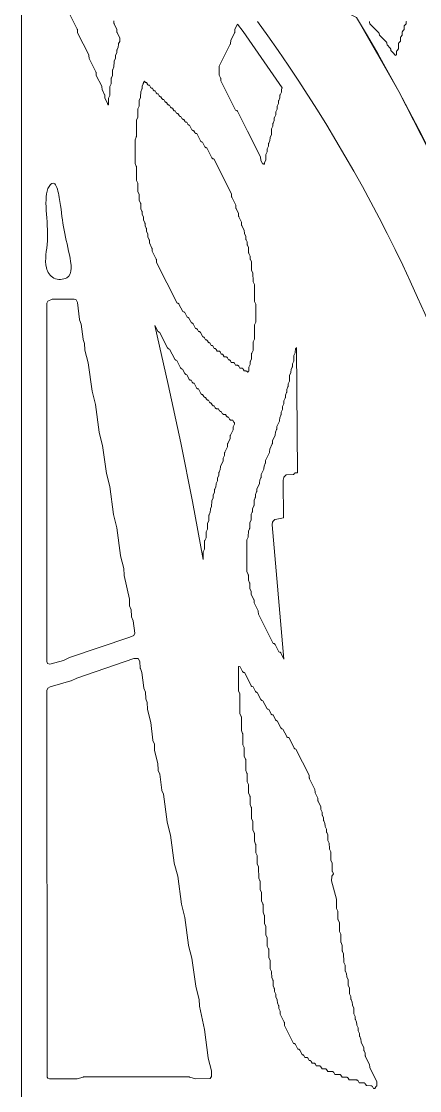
# Model space of a CAD drawing. Header units: inches. Extents: x 36 to 79.4, y 17.3 to 55.9.
# Drawn here: x 36.25 to 41.81, y 30.96 to 45.91 of the extents above; entities that cross this region are included whole.
import ezdxf

# ---------------------------------------------------------------- set-up
doc = ezdxf.new("R2010")
doc.units = ezdxf.units.IN
for name, color, linetype, lineweight in [('01_ORIGINAL_CAD', 7, 'Continuous', 20), ('02_APPROVED_PDF_OUTLINES', 7, 'Continuous', 15), ('03_ADDED_AREAS_SAME_COMPOSITION', 7, 'Continuous', 15), ('04_APPROVED_PERIMETER', 7, 'Continuous', 15)]:
    doc.layers.add(name, color=color, linetype=linetype, lineweight=lineweight)

msp = doc.modelspace()

# ---------------------------------------------------------------- linework, layer by layer
at = {"layer": '01_ORIGINAL_CAD'}
msp.add_line((36.248, 17.906), (36.248, 55.9), dxfattribs=at)
msp.add_lwpolyline([(44.283, 37.084, 0.090917), (40.931, 45.968, -0.652582), (40.931, 49.011, -0.158741), (45.004, 48.425, -0.098355), (47.824, 46.203), (47.755, 46.078)], format="xyb", dxfattribs=at)
msp.add_arc((22.064, 33.195), 21.619, 354.0583, 36.0319, dxfattribs=at)
at = {"layer": '02_APPROVED_PDF_OUTLINES'}
msp.add_lwpolyline([(41.632, 45.912), (41.629, 45.91), (41.627, 45.907), (41.626, 45.903), (41.625, 45.9), (41.625, 45.896), (41.624, 45.879), (41.605, 45.859), (41.603, 45.856), (41.602, 45.854), (41.6, 45.851), (41.599, 45.848), (41.599, 45.845), (41.598, 45.842), (41.598, 45.799), (41.579, 45.778), (41.577, 45.776), (41.575, 45.773), (41.574, 45.771), (41.573, 45.768), (41.572, 45.765), (41.572, 45.762), (41.571, 45.718), (41.552, 45.698), (41.55, 45.695), (41.549, 45.693), (41.547, 45.69), (41.546, 45.687), (41.546, 45.684), (41.546, 45.681), (41.545, 45.637), (41.526, 45.617), (41.524, 45.615), (41.522, 45.612), (41.521, 45.609), (41.52, 45.607), (41.519, 45.603), (41.519, 45.6), (41.518, 45.53), (41.498, 45.506), (41.496, 45.504), (41.494, 45.5), (41.493, 45.497), (41.492, 45.494), (41.492, 45.49), (41.492, 45.444), (41.491, 45.444), (41.488, 45.443), (41.485, 45.441), (41.483, 45.439), (41.479, 45.435), (41.475, 45.439), (41.472, 45.441), (41.469, 45.443), (41.466, 45.444), (41.463, 45.445), (41.463, 45.445), (41.462, 45.448), (41.461, 45.451), (41.46, 45.454), (41.458, 45.457), (41.456, 45.459), (41.412, 45.504), (41.41, 45.524), (41.409, 45.528), (41.408, 45.531), (41.407, 45.534), (41.405, 45.537), (41.403, 45.54), (41.358, 45.585), (41.357, 45.605), (41.356, 45.608), (41.355, 45.611), (41.354, 45.615), (41.352, 45.618), (41.349, 45.62), (41.251, 45.719), (41.248, 45.742), (41.248, 45.746), (41.246, 45.749), (41.245, 45.751), (41.243, 45.754), (41.241, 45.757), (41.118, 45.88), (41.115, 45.903), (41.115, 45.907), (41.113, 45.91), (41.112, 45.912)], dxfattribs=at)
at = {"layer": '03_ADDED_AREAS_SAME_COMPOSITION'}
msp.add_lwpolyline([(37.542, 45.92), (37.542, 45.886), (37.543, 45.883), (37.544, 45.879), (37.545, 45.876), (37.582, 45.801), (37.583, 45.763), (37.584, 45.759), (37.585, 45.756), (37.586, 45.753), (37.622, 45.682), (37.622, 45.633), (37.606, 45.601), (37.605, 45.598), (37.604, 45.595), (37.604, 45.591), (37.602, 45.553), (37.585, 45.518), (37.584, 45.514), (37.583, 45.511), (37.583, 45.507), (37.582, 45.474), (37.565, 45.438), (37.564, 45.435), (37.563, 45.432), (37.563, 45.428), (37.562, 45.394), (37.545, 45.359), (37.544, 45.356), (37.543, 45.352), (37.543, 45.348), (37.542, 45.275), (37.525, 45.24), (37.524, 45.236), (37.523, 45.233), (37.523, 45.229), (37.522, 45.156), (37.506, 45.121), (37.504, 45.117), (37.503, 45.114), (37.503, 45.11), (37.502, 45.037), (37.486, 45.002), (37.484, 44.998), (37.484, 44.995), (37.483, 44.991), (37.483, 44.878), (37.465, 44.838), (37.464, 44.835), (37.463, 44.832), (37.463, 44.828), (37.463, 44.747), (37.462, 44.747), (37.459, 44.745), (37.459, 44.745), (37.459, 44.745), (37.456, 44.747), (37.454, 44.748), (37.453, 44.758), (37.453, 44.761), (37.452, 44.765), (37.451, 44.768), (37.415, 44.839), (37.413, 44.877), (37.413, 44.88), (37.412, 44.884), (37.411, 44.887), (37.375, 44.958), (37.373, 44.996), (37.373, 44.999), (37.372, 45.003), (37.371, 45.006), (37.295, 45.157), (37.292, 45.198), (37.291, 45.201), (37.29, 45.204), (37.289, 45.207), (37.194, 45.395), (37.191, 45.436), (37.191, 45.439), (37.19, 45.442), (37.189, 45.445), (37.034, 45.752), (37.031, 45.793), (37.031, 45.796), (37.03, 45.799), (37.029, 45.802), (36.854, 46.148)], dxfattribs=at)
for points in [[(39.268, 45.875), (39.349, 45.769), (39.892, 44.983), (39.886, 44.97), (39.884, 44.967), (39.883, 44.963), (39.883, 44.96), (39.881, 44.922), (39.864, 44.886), (39.863, 44.883), (39.862, 44.879), (39.862, 44.876), (39.861, 44.842), (39.845, 44.807), (39.843, 44.803), (39.842, 44.8), (39.842, 44.797), (39.841, 44.763), (39.825, 44.727), (39.823, 44.724), (39.823, 44.721), (39.822, 44.717), (39.822, 44.683), (39.805, 44.648), (39.803, 44.645), (39.803, 44.641), (39.802, 44.638), (39.802, 44.604), (39.785, 44.568), (39.784, 44.565), (39.783, 44.562), (39.782, 44.558), (39.782, 44.525), (39.765, 44.489), (39.764, 44.486), (39.763, 44.482), (39.762, 44.479), (39.762, 44.445), (39.745, 44.41), (39.744, 44.406), (39.743, 44.403), (39.743, 44.399), (39.742, 44.326), (39.726, 44.295), (39.725, 44.292), (39.724, 44.288), (39.724, 44.285), (39.722, 44.247), (39.705, 44.211), (39.704, 44.208), (39.703, 44.205), (39.703, 44.201), (39.702, 44.167), (39.685, 44.132), (39.684, 44.129), (39.683, 44.125), (39.683, 44.122), (39.682, 44.088), (39.665, 44.052), (39.664, 44.049), (39.663, 44.046), (39.663, 44.042), (39.662, 43.969), (39.647, 43.938), (39.645, 43.935), (39.645, 43.931), (39.644, 43.928), (39.644, 43.918), (39.641, 43.917), (39.639, 43.915), (39.639, 43.914), (39.637, 43.916), (39.634, 43.917), (39.631, 43.919), (39.628, 43.919), (39.625, 43.92), (39.619, 43.92), (39.594, 43.97), (39.591, 44.011), (39.591, 44.014), (39.59, 44.017), (39.589, 44.02), (39.409, 44.377), (39.268, 44.655), (39.267, 44.658), (39.265, 44.66), (39.262, 44.663), (39.259, 44.665), (39.256, 44.666), (39.253, 44.668), (39.24, 44.671), (39.034, 45.079), (39.033, 45.113), (39.033, 45.116), (39.032, 45.12), (39.031, 45.123), (39.014, 45.158), (39.014, 45.287), (39.168, 45.593), (39.169, 45.596), (39.17, 45.599), (39.17, 45.603), (39.173, 45.644), (39.227, 45.752), (39.229, 45.755), (39.23, 45.758), (39.23, 45.761), (39.233, 45.803)], [(37.953, 45.059), (37.956, 45.06), (37.958, 45.062), (37.961, 45.064), (37.963, 45.067), (37.965, 45.07), (37.968, 45.077), (37.972, 45.07), (37.974, 45.067), (37.976, 45.065), (37.978, 45.063), (37.98, 45.061), (37.983, 45.059), (37.986, 45.058), (37.989, 45.057), (37.992, 45.057), (37.998, 45.056), (38.01, 45.033), (38.011, 45.03), (38.014, 45.027), (38.016, 45.025), (38.019, 45.023), (38.021, 45.022), (38.025, 45.02), (38.028, 45.02), (38.037, 45.018), (38.052, 44.991), (38.054, 44.988), (38.056, 44.986), (38.058, 44.984), (38.06, 44.982), (38.063, 44.98), (38.066, 44.979), (38.069, 44.978), (38.072, 44.978), (38.078, 44.977), (38.09, 44.954), (38.092, 44.951), (38.094, 44.948), (38.096, 44.946), (38.099, 44.944), (38.102, 44.942), (38.105, 44.941), (38.108, 44.94), (38.117, 44.939), (38.132, 44.911), (38.134, 44.909), (38.136, 44.906), (38.138, 44.904), (38.14, 44.902), (38.143, 44.901), (38.146, 44.9), (38.149, 44.899), (38.152, 44.898), (38.158, 44.898), (38.172, 44.872), (38.174, 44.869), (38.176, 44.867), (38.178, 44.865), (38.18, 44.863), (38.183, 44.861), (38.186, 44.86), (38.189, 44.859), (38.192, 44.859), (38.198, 44.858), (38.212, 44.832), (38.214, 44.83), (38.216, 44.827), (38.218, 44.825), (38.22, 44.823), (38.223, 44.822), (38.226, 44.82), (38.229, 44.82), (38.232, 44.819), (38.238, 44.819), (38.252, 44.793), (38.254, 44.79), (38.256, 44.788), (38.258, 44.785), (38.26, 44.784), (38.263, 44.782), (38.266, 44.781), (38.269, 44.78), (38.272, 44.78), (38.278, 44.779), (38.29, 44.755), (38.292, 44.753), (38.294, 44.75), (38.296, 44.748), (38.299, 44.746), (38.302, 44.744), (38.305, 44.743), (38.308, 44.742), (38.317, 44.741), (38.332, 44.713), (38.334, 44.711), (38.336, 44.708), (38.338, 44.706), (38.34, 44.704), (38.343, 44.703), (38.346, 44.702), (38.349, 44.701), (38.352, 44.7), (38.358, 44.7), (38.372, 44.674), (38.374, 44.671), (38.376, 44.669), (38.378, 44.667), (38.38, 44.665), (38.383, 44.663), (38.386, 44.662), (38.389, 44.661), (38.392, 44.661), (38.398, 44.66), (38.412, 44.634), (38.414, 44.631), (38.416, 44.629), (38.418, 44.627), (38.42, 44.625), (38.423, 44.624), (38.426, 44.622), (38.429, 44.622), (38.432, 44.621), (38.438, 44.621), (38.452, 44.594), (38.454, 44.592), (38.456, 44.589), (38.458, 44.587), (38.46, 44.585), (38.463, 44.584), (38.466, 44.583), (38.469, 44.582), (38.472, 44.581), (38.478, 44.581), (38.492, 44.555), (38.494, 44.552), (38.496, 44.55), (38.498, 44.548), (38.5, 44.546), (38.503, 44.544), (38.506, 44.543), (38.509, 44.542), (38.512, 44.542), (38.518, 44.541), (38.532, 44.515), (38.534, 44.513), (38.536, 44.51), (38.538, 44.508), (38.54, 44.506), (38.543, 44.505), (38.546, 44.503), (38.549, 44.503), (38.552, 44.502), (38.558, 44.502), (38.572, 44.476), (38.574, 44.473), (38.576, 44.471), (38.578, 44.468), (38.58, 44.467), (38.583, 44.465), (38.586, 44.464), (38.589, 44.463), (38.592, 44.463), (38.598, 44.462), (38.632, 44.397), (38.634, 44.394), (38.636, 44.391), (38.638, 44.389), (38.64, 44.387), (38.643, 44.386), (38.646, 44.385), (38.649, 44.384), (38.652, 44.383), (38.658, 44.383), (38.672, 44.357), (38.674, 44.354), (38.676, 44.352), (38.678, 44.35), (38.681, 44.348), (38.683, 44.346), (38.686, 44.345), (38.689, 44.344), (38.692, 44.344), (38.698, 44.343), (38.75, 44.24), (38.752, 44.238), (38.754, 44.235), (38.756, 44.233), (38.759, 44.231), (38.762, 44.229), (38.765, 44.228), (38.768, 44.227), (38.778, 44.225), (38.812, 44.159), (38.814, 44.156), (38.816, 44.154), (38.818, 44.151), (38.821, 44.15), (38.823, 44.148), (38.826, 44.147), (38.829, 44.146), (38.832, 44.145), (38.838, 44.145), (38.91, 44.003), (38.912, 44), (38.914, 43.997), (38.916, 43.995), (38.919, 43.993), (38.922, 43.991), (38.925, 43.99), (38.928, 43.989), (38.937, 43.988), (39.183, 43.501), (39.185, 43.464), (39.185, 43.46), (39.186, 43.457), (39.187, 43.454), (39.243, 43.343), (39.245, 43.305), (39.245, 43.302), (39.246, 43.298), (39.248, 43.295), (39.283, 43.224), (39.284, 43.19), (39.284, 43.187), (39.285, 43.183), (39.287, 43.18), (39.323, 43.105), (39.325, 43.067), (39.326, 43.064), (39.326, 43.06), (39.328, 43.057), (39.363, 42.986), (39.364, 42.952), (39.365, 42.949), (39.365, 42.946), (39.367, 42.942), (39.384, 42.906), (39.385, 42.869), (39.386, 42.865), (39.387, 42.862), (39.388, 42.859), (39.404, 42.827), (39.404, 42.794), (39.405, 42.79), (39.405, 42.787), (39.407, 42.784), (39.424, 42.748), (39.424, 42.675), (39.425, 42.671), (39.426, 42.668), (39.427, 42.665), (39.444, 42.629), (39.446, 42.591), (39.446, 42.588), (39.447, 42.584), (39.448, 42.581), (39.464, 42.55), (39.464, 42.441), (39.464, 42.438), (39.465, 42.434), (39.466, 42.431), (39.484, 42.392), (39.485, 42.278), (39.485, 42.275), (39.486, 42.271), (39.487, 42.268), (39.504, 42.233), (39.504, 42.005), (39.505, 42.001), (39.505, 41.998), (39.507, 41.995), (39.524, 41.955), (39.524, 41.706), (39.507, 41.667), (39.506, 41.663), (39.505, 41.66), (39.505, 41.656), (39.505, 41.468), (39.487, 41.428), (39.486, 41.425), (39.485, 41.422), (39.485, 41.418), (39.485, 41.31), (39.468, 41.274), (39.467, 41.271), (39.466, 41.267), (39.466, 41.264), (39.465, 41.191), (39.45, 41.159), (39.448, 41.156), (39.447, 41.153), (39.447, 41.149), (39.445, 41.112), (39.428, 41.076), (39.427, 41.073), (39.426, 41.069), (39.426, 41.065), (39.425, 41.02), (39.424, 41.019), (39.422, 41.017), (39.419, 41.015), (39.417, 41.012), (39.415, 41.01), (39.412, 41.003), (39.408, 41.01), (39.406, 41.012), (39.404, 41.015), (39.402, 41.017), (39.399, 41.019), (39.396, 41.02), (39.393, 41.022), (39.39, 41.022), (39.387, 41.023), (39.362, 41.024), (39.348, 41.049), (39.346, 41.052), (39.344, 41.054), (39.342, 41.057), (39.339, 41.059), (39.336, 41.06), (39.333, 41.061), (39.33, 41.062), (39.327, 41.062), (39.302, 41.063), (39.288, 41.089), (39.286, 41.092), (39.284, 41.094), (39.282, 41.096), (39.279, 41.098), (39.276, 41.1), (39.273, 41.101), (39.27, 41.102), (39.267, 41.102), (39.241, 41.103), (39.225, 41.13), (39.224, 41.133), (39.222, 41.135), (39.219, 41.138), (39.216, 41.139), (39.213, 41.141), (39.21, 41.142), (39.207, 41.143), (39.204, 41.143), (39.182, 41.143), (39.17, 41.165), (39.168, 41.168), (39.166, 41.171), (39.164, 41.173), (39.161, 41.175), (39.158, 41.177), (39.155, 41.178), (39.152, 41.179), (39.143, 41.18), (39.128, 41.208), (39.126, 41.21), (39.124, 41.213), (39.122, 41.215), (39.119, 41.217), (39.116, 41.218), (39.113, 41.22), (39.11, 41.22), (39.107, 41.221), (39.082, 41.222), (39.07, 41.245), (39.068, 41.248), (39.066, 41.25), (39.064, 41.252), (39.061, 41.254), (39.058, 41.256), (39.055, 41.257), (39.052, 41.258), (39.042, 41.26), (39.025, 41.289), (39.024, 41.291), (39.021, 41.294), (39.019, 41.296), (39.016, 41.298), (39.013, 41.299), (39.01, 41.3), (39.007, 41.301), (39.004, 41.301), (38.982, 41.301), (38.97, 41.324), (38.968, 41.327), (38.966, 41.329), (38.964, 41.332), (38.961, 41.334), (38.958, 41.335), (38.955, 41.336), (38.952, 41.337), (38.942, 41.339), (38.928, 41.366), (38.926, 41.369), (38.924, 41.371), (38.922, 41.373), (38.92, 41.375), (38.917, 41.377), (38.914, 41.378), (38.911, 41.379), (38.908, 41.379), (38.902, 41.38), (38.888, 41.406), (38.886, 41.408), (38.884, 41.411), (38.882, 41.413), (38.88, 41.415), (38.877, 41.416), (38.874, 41.417), (38.871, 41.418), (38.868, 41.419), (38.862, 41.419), (38.848, 41.445), (38.846, 41.448), (38.844, 41.45), (38.842, 41.452), (38.84, 41.454), (38.837, 41.456), (38.834, 41.457), (38.831, 41.458), (38.828, 41.458), (38.822, 41.459), (38.808, 41.485), (38.806, 41.488), (38.804, 41.49), (38.802, 41.492), (38.8, 41.494), (38.797, 41.496), (38.794, 41.497), (38.791, 41.498), (38.788, 41.498), (38.782, 41.498), (38.75, 41.562), (38.748, 41.564), (38.746, 41.567), (38.744, 41.569), (38.741, 41.571), (38.738, 41.573), (38.735, 41.574), (38.732, 41.575), (38.722, 41.577), (38.708, 41.604), (38.706, 41.606), (38.704, 41.609), (38.702, 41.611), (38.699, 41.613), (38.697, 41.614), (38.694, 41.616), (38.691, 41.616), (38.688, 41.617), (38.682, 41.617), (38.65, 41.681), (38.648, 41.683), (38.646, 41.686), (38.644, 41.688), (38.641, 41.69), (38.638, 41.692), (38.635, 41.693), (38.632, 41.694), (38.623, 41.695), (38.59, 41.76), (38.588, 41.763), (38.586, 41.765), (38.584, 41.768), (38.581, 41.77), (38.578, 41.771), (38.575, 41.772), (38.572, 41.773), (38.563, 41.775), (38.53, 41.839), (38.528, 41.842), (38.526, 41.845), (38.524, 41.847), (38.521, 41.849), (38.518, 41.85), (38.515, 41.852), (38.512, 41.852), (38.503, 41.854), (38.45, 41.958), (38.448, 41.961), (38.446, 41.963), (38.444, 41.966), (38.441, 41.968), (38.438, 41.969), (38.435, 41.971), (38.432, 41.971), (38.423, 41.973), (38.137, 42.539), (38.135, 42.576), (38.135, 42.58), (38.134, 42.583), (38.132, 42.586), (38.077, 42.697), (38.076, 42.73), (38.076, 42.734), (38.075, 42.737), (38.073, 42.741), (38.037, 42.816), (38.036, 42.849), (38.036, 42.853), (38.035, 42.856), (38.034, 42.86), (38.017, 42.895), (38.016, 42.929), (38.016, 42.932), (38.015, 42.936), (38.013, 42.939), (37.997, 42.974), (37.996, 43.008), (37.995, 43.012), (37.995, 43.015), (37.993, 43.018), (37.977, 43.054), (37.976, 43.087), (37.975, 43.091), (37.975, 43.094), (37.973, 43.098), (37.956, 43.133), (37.956, 43.167), (37.955, 43.17), (37.955, 43.174), (37.953, 43.177), (37.936, 43.213), (37.935, 43.25), (37.934, 43.254), (37.933, 43.257), (37.932, 43.26), (37.916, 43.292), (37.916, 43.36), (37.916, 43.364), (37.915, 43.367), (37.914, 43.371), (37.896, 43.41), (37.895, 43.484), (37.895, 43.487), (37.894, 43.491), (37.893, 43.494), (37.876, 43.53), (37.876, 43.638), (37.876, 43.642), (37.875, 43.645), (37.874, 43.648), (37.856, 43.688), (37.856, 43.876), (37.855, 43.88), (37.855, 43.883), (37.854, 43.886), (37.836, 43.926), (37.836, 44.254), (37.853, 44.294), (37.854, 44.297), (37.855, 44.301), (37.855, 44.304), (37.855, 44.532), (37.873, 44.572), (37.874, 44.575), (37.875, 44.578), (37.875, 44.582), (37.875, 44.691), (37.892, 44.726), (37.893, 44.729), (37.894, 44.733), (37.894, 44.736), (37.895, 44.81), (37.912, 44.845), (37.913, 44.848), (37.914, 44.852), (37.914, 44.855), (37.915, 44.929), (37.932, 44.964), (37.933, 44.967), (37.934, 44.971), (37.934, 44.974), (37.935, 45.008), (37.95, 45.039), (37.952, 45.042), (37.952, 45.045), (37.953, 45.049)], [(36.647, 36.922), (36.614, 36.933), (36.603, 36.96), (36.603, 41.969), (36.617, 42.001), (36.677, 42.027), (36.984, 42.028), (37.011, 42.018), (37.032, 41.981), (37.06, 41.742), (37.06, 41.739), (37.061, 41.736), (37.083, 41.679), (37.11, 41.466), (37.11, 41.464), (37.111, 41.461), (37.132, 41.405), (37.135, 41.319), (37.135, 41.316), (37.135, 41.313), (37.181, 41.135), (37.235, 40.741), (37.235, 40.738), (37.282, 40.555), (37.335, 40.166), (37.335, 40.163), (37.382, 39.98), (37.435, 39.591), (37.435, 39.588), (37.482, 39.405), (37.535, 39.016), (37.535, 39.013), (37.582, 38.83), (37.635, 38.441), (37.635, 38.438), (37.681, 38.261), (37.685, 38.169), (37.685, 38.164), (37.757, 37.832), (37.76, 37.744), (37.76, 37.741), (37.76, 37.738), (37.761, 37.736), (37.782, 37.68), (37.785, 37.594), (37.785, 37.591), (37.785, 37.588), (37.786, 37.586), (37.808, 37.529), (37.832, 37.355), (37.818, 37.325), (37.763, 37.299), (36.92, 37.014), (36.918, 37.013), (36.835, 36.973)], [(38.113, 41.659), (38.153, 41.581), (38.155, 41.578), (38.157, 41.575), (38.159, 41.573), (38.162, 41.571), (38.165, 41.569), (38.168, 41.568), (38.171, 41.567), (38.18, 41.566), (38.291, 41.346), (38.293, 41.343), (38.295, 41.34), (38.298, 41.338), (38.301, 41.336), (38.304, 41.334), (38.307, 41.333), (38.32, 41.329), (38.392, 41.187), (38.393, 41.184), (38.395, 41.181), (38.398, 41.179), (38.401, 41.177), (38.404, 41.175), (38.407, 41.174), (38.42, 41.171), (38.473, 41.065), (38.475, 41.062), (38.477, 41.06), (38.479, 41.058), (38.482, 41.056), (38.485, 41.054), (38.488, 41.053), (38.491, 41.052), (38.501, 41.05), (38.533, 40.986), (38.535, 40.983), (38.537, 40.981), (38.54, 40.978), (38.542, 40.976), (38.545, 40.975), (38.548, 40.974), (38.551, 40.973), (38.561, 40.971), (38.593, 40.907), (38.595, 40.904), (38.597, 40.901), (38.6, 40.899), (38.602, 40.897), (38.605, 40.895), (38.608, 40.894), (38.611, 40.893), (38.621, 40.892), (38.636, 40.865), (38.637, 40.862), (38.639, 40.86), (38.641, 40.857), (38.644, 40.855), (38.647, 40.854), (38.65, 40.853), (38.652, 40.852), (38.656, 40.851), (38.661, 40.851), (38.693, 40.788), (38.695, 40.785), (38.697, 40.782), (38.7, 40.78), (38.702, 40.778), (38.705, 40.777), (38.708, 40.775), (38.711, 40.775), (38.721, 40.773), (38.754, 40.709), (38.755, 40.706), (38.757, 40.703), (38.76, 40.701), (38.762, 40.699), (38.765, 40.697), (38.768, 40.696), (38.772, 40.695), (38.781, 40.694), (38.796, 40.666), (38.797, 40.664), (38.799, 40.661), (38.802, 40.659), (38.804, 40.657), (38.807, 40.656), (38.81, 40.655), (38.813, 40.654), (38.816, 40.653), (38.822, 40.653), (38.836, 40.627), (38.837, 40.624), (38.839, 40.622), (38.842, 40.62), (38.844, 40.618), (38.847, 40.616), (38.85, 40.615), (38.853, 40.614), (38.856, 40.614), (38.862, 40.613), (38.876, 40.587), (38.877, 40.584), (38.879, 40.582), (38.882, 40.58), (38.884, 40.578), (38.887, 40.577), (38.89, 40.575), (38.893, 40.575), (38.896, 40.574), (38.902, 40.574), (38.916, 40.548), (38.917, 40.545), (38.919, 40.542), (38.922, 40.54), (38.924, 40.538), (38.927, 40.537), (38.93, 40.536), (38.933, 40.535), (38.936, 40.534), (38.942, 40.534), (38.956, 40.508), (38.958, 40.505), (38.96, 40.503), (38.962, 40.5), (38.965, 40.499), (38.967, 40.497), (38.97, 40.496), (38.974, 40.495), (38.977, 40.495), (39.002, 40.494), (39.014, 40.471), (39.015, 40.468), (39.017, 40.465), (39.02, 40.463), (39.022, 40.461), (39.025, 40.46), (39.028, 40.458), (39.032, 40.458), (39.041, 40.456), (39.056, 40.429), (39.058, 40.426), (39.06, 40.423), (39.062, 40.421), (39.065, 40.419), (39.067, 40.418), (39.07, 40.417), (39.074, 40.416), (39.077, 40.416), (39.102, 40.414), (39.114, 40.392), (39.115, 40.389), (39.117, 40.386), (39.12, 40.384), (39.122, 40.382), (39.125, 40.38), (39.128, 40.379), (39.132, 40.378), (39.141, 40.377), (39.156, 40.349), (39.158, 40.347), (39.16, 40.344), (39.162, 40.342), (39.165, 40.34), (39.167, 40.339), (39.171, 40.337), (39.174, 40.337), (39.177, 40.336), (39.202, 40.335), (39.214, 40.312), (39.215, 40.31), (39.217, 40.307), (39.219, 40.305), (39.222, 40.303), (39.224, 40.302), (39.226, 40.301), (39.226, 40.277), (39.209, 40.242), (39.208, 40.239), (39.207, 40.236), (39.207, 40.232), (39.206, 40.199), (39.171, 40.127), (39.169, 40.124), (39.168, 40.121), (39.168, 40.117), (39.166, 40.08), (39.131, 40.008), (39.13, 40.005), (39.129, 40.002), (39.128, 39.998), (39.127, 39.961), (39.091, 39.889), (39.09, 39.886), (39.089, 39.883), (39.088, 39.879), (39.087, 39.841), (39.07, 39.805), (39.069, 39.802), (39.068, 39.799), (39.067, 39.795), (39.067, 39.762), (39.031, 39.691), (39.03, 39.687), (39.029, 39.684), (39.029, 39.681), (39.027, 39.643), (39.01, 39.607), (39.009, 39.604), (39.008, 39.6), (39.008, 39.597), (39.007, 39.563), (38.99, 39.528), (38.989, 39.524), (38.988, 39.521), (38.988, 39.517), (38.987, 39.484), (38.97, 39.448), (38.969, 39.445), (38.968, 39.441), (38.968, 39.438), (38.967, 39.404), (38.95, 39.369), (38.949, 39.366), (38.948, 39.362), (38.948, 39.359), (38.947, 39.325), (38.93, 39.289), (38.929, 39.286), (38.928, 39.283), (38.928, 39.279), (38.927, 39.246), (38.91, 39.21), (38.909, 39.207), (38.908, 39.203), (38.908, 39.2), (38.907, 39.127), (38.892, 39.095), (38.891, 39.092), (38.89, 39.089), (38.889, 39.085), (38.888, 39.047), (38.871, 39.012), (38.869, 39.008), (38.869, 39.005), (38.868, 39.001), (38.868, 38.928), (38.851, 38.892), (38.85, 38.889), (38.849, 38.886), (38.848, 38.882), (38.848, 38.809), (38.831, 38.773), (38.83, 38.77), (38.829, 38.766), (38.829, 38.763), (38.828, 38.689), (38.81, 38.65), (38.809, 38.646), (38.808, 38.643), (38.808, 38.639), (38.808, 38.531), (38.79, 38.491), (38.789, 38.488), (38.788, 38.484), (38.788, 38.481), (38.788, 38.387), (38.637, 39.197), (38.637, 39.198), (38.474, 40.019), (38.474, 40.019), (38.301, 40.832), (38.301, 40.833)], [(39.917, 36.994), (39.874, 37.079), (39.872, 37.082), (39.87, 37.085), (39.868, 37.087), (39.865, 37.089), (39.862, 37.09), (39.859, 37.092), (39.856, 37.092), (39.846, 37.094), (39.794, 37.198), (39.792, 37.201), (39.79, 37.203), (39.788, 37.206), (39.785, 37.208), (39.782, 37.209), (39.779, 37.211), (39.776, 37.211), (39.766, 37.213), (39.561, 37.62), (39.559, 37.658), (39.559, 37.661), (39.558, 37.664), (39.556, 37.668), (39.501, 37.779), (39.499, 37.816), (39.499, 37.82), (39.498, 37.823), (39.496, 37.826), (39.461, 37.897), (39.46, 37.931), (39.46, 37.934), (39.459, 37.938), (39.458, 37.941), (39.441, 37.976), (39.44, 38.05), (39.44, 38.053), (39.439, 38.057), (39.437, 38.06), (39.421, 38.095), (39.42, 38.169), (39.419, 38.172), (39.419, 38.176), (39.417, 38.179), (39.401, 38.214), (39.4, 38.661), (39.417, 38.696), (39.418, 38.7), (39.419, 38.703), (39.419, 38.707), (39.42, 38.78), (39.437, 38.815), (39.438, 38.819), (39.439, 38.822), (39.439, 38.826), (39.44, 38.899), (39.457, 38.939), (39.459, 38.942), (39.459, 38.946), (39.46, 38.949), (39.46, 39.018), (39.475, 39.049), (39.477, 39.053), (39.477, 39.056), (39.478, 39.059), (39.479, 39.097), (39.496, 39.133), (39.498, 39.136), (39.498, 39.14), (39.499, 39.143), (39.499, 39.216), (39.515, 39.248), (39.516, 39.251), (39.517, 39.254), (39.518, 39.258), (39.519, 39.296), (39.536, 39.331), (39.537, 39.335), (39.538, 39.338), (39.539, 39.342), (39.539, 39.375), (39.575, 39.446), (39.576, 39.449), (39.577, 39.453), (39.577, 39.456), (39.579, 39.494), (39.596, 39.53), (39.597, 39.533), (39.598, 39.537), (39.598, 39.54), (39.599, 39.574), (39.636, 39.649), (39.637, 39.652), (39.638, 39.656), (39.638, 39.659), (39.639, 39.693), (39.656, 39.728), (39.657, 39.732), (39.658, 39.735), (39.658, 39.739), (39.659, 39.772), (39.714, 39.883), (39.716, 39.886), (39.716, 39.89), (39.717, 39.893), (39.718, 39.931), (39.755, 40.006), (39.757, 40.009), (39.757, 40.013), (39.758, 40.016), (39.758, 40.05), (39.794, 40.121), (39.795, 40.124), (39.796, 40.128), (39.797, 40.131), (39.798, 40.169), (39.815, 40.205), (39.816, 40.208), (39.817, 40.211), (39.818, 40.215), (39.818, 40.248), (39.854, 40.32), (39.855, 40.323), (39.856, 40.326), (39.856, 40.33), (39.858, 40.367), (39.875, 40.403), (39.876, 40.407), (39.877, 40.41), (39.877, 40.413), (39.878, 40.447), (39.895, 40.483), (39.896, 40.486), (39.897, 40.489), (39.897, 40.493), (39.898, 40.527), (39.915, 40.562), (39.916, 40.565), (39.917, 40.569), (39.917, 40.572), (39.918, 40.606), (39.935, 40.642), (39.936, 40.645), (39.937, 40.648), (39.937, 40.652), (39.938, 40.685), (39.955, 40.721), (39.956, 40.724), (39.957, 40.728), (39.957, 40.731), (39.958, 40.765), (39.974, 40.8), (39.976, 40.804), (39.977, 40.807), (39.977, 40.81), (39.978, 40.844), (39.994, 40.88), (39.996, 40.883), (39.996, 40.887), (39.997, 40.89), (39.997, 40.963), (40.013, 40.995), (40.014, 40.998), (40.015, 41.001), (40.016, 41.005), (40.017, 41.042), (40.034, 41.078), (40.035, 41.081), (40.036, 41.085), (40.037, 41.088), (40.037, 41.122), (40.054, 41.158), (40.055, 41.161), (40.056, 41.164), (40.056, 41.168), (40.057, 41.241), (40.074, 41.277), (40.075, 41.28), (40.076, 41.283), (40.076, 41.287), (40.077, 41.333), (40.078, 41.333), (40.081, 41.335), (40.083, 41.337), (40.085, 41.34), (40.087, 41.343), (40.091, 41.35), (40.093, 41.347), (40.105, 39.597), (40.08, 39.596), (40.077, 39.596), (40.074, 39.596), (40.071, 39.595), (40.068, 39.593), (40.065, 39.592), (40.063, 39.59), (40.061, 39.587), (40.059, 39.585), (40.052, 39.573), (39.955, 39.569), (39.952, 39.568), (39.949, 39.568), (39.946, 39.567), (39.944, 39.565), (39.941, 39.563), (39.939, 39.562), (39.923, 39.546), (39.921, 39.544), (39.919, 39.541), (39.918, 39.539), (39.917, 39.536), (39.916, 39.533), (39.908, 39.496), (39.908, 39.494), (39.908, 39.491), (39.913, 38.969), (39.794, 38.946), (39.791, 38.945), (39.788, 38.944), (39.785, 38.942), (39.782, 38.94), (39.78, 38.938), (39.765, 38.92), (39.763, 38.918), (39.761, 38.915), (39.76, 38.912), (39.759, 38.909), (39.753, 38.877), (39.752, 38.873), (39.753, 38.87)], [(36.603, 36.553), (36.615, 36.584), (36.648, 36.603), (36.939, 36.687), (36.943, 36.688), (37.022, 36.728), (37.817, 37.001), (37.878, 37), (37.905, 36.961), (37.91, 36.868), (37.91, 36.865), (37.911, 36.861), (37.933, 36.804), (37.96, 36.591), (37.96, 36.589), (37.961, 36.586), (37.982, 36.53), (37.985, 36.444), (37.985, 36.441), (37.985, 36.438), (37.986, 36.436), (38.006, 36.384), (38.01, 36.294), (38.01, 36.291), (38.01, 36.288), (38.057, 36.105), (38.086, 35.861), (38.086, 35.858), (38.087, 35.855), (38.107, 35.805), (38.11, 35.719), (38.11, 35.716), (38.11, 35.713), (38.157, 35.531), (38.16, 35.444), (38.16, 35.441), (38.16, 35.438), (38.161, 35.436), (38.182, 35.383), (38.211, 35.161), (38.212, 35.158), (38.212, 35.155), (38.233, 35.103), (38.285, 34.716), (38.285, 34.713), (38.332, 34.53), (38.385, 34.141), (38.385, 34.138), (38.432, 33.955), (38.485, 33.566), (38.485, 33.563), (38.532, 33.38), (38.585, 32.991), (38.585, 32.988), (38.631, 32.81), (38.685, 32.416), (38.685, 32.413), (38.732, 32.231), (38.735, 32.144), (38.735, 32.139), (38.806, 31.81), (38.86, 31.416), (38.86, 31.413), (38.906, 31.236), (38.907, 31.157), (38.884, 31.128), (38.684, 31.123), (38.598, 31.147), (38.595, 31.148), (38.591, 31.148), (37.119, 31.148), (37.116, 31.148), (37.113, 31.147), (37.026, 31.123), (36.641, 31.123), (36.619, 31.13), (36.607, 31.144)], [(39.287, 36.891), (39.287, 36.891), (39.291, 36.89), (39.304, 36.886), (39.339, 36.818), (39.341, 36.816), (39.343, 36.813), (39.345, 36.811), (39.347, 36.809), (39.35, 36.807), (39.353, 36.806), (39.356, 36.805), (39.359, 36.805), (39.365, 36.804), (39.457, 36.622), (39.459, 36.619), (39.461, 36.617), (39.463, 36.615), (39.466, 36.613), (39.469, 36.611), (39.472, 36.61), (39.475, 36.609), (39.485, 36.607), (39.519, 36.541), (39.521, 36.538), (39.523, 36.536), (39.525, 36.533), (39.528, 36.531), (39.53, 36.53), (39.533, 36.529), (39.536, 36.528), (39.539, 36.527), (39.545, 36.527), (39.595, 36.427), (39.597, 36.424), (39.599, 36.421), (39.602, 36.419), (39.605, 36.417), (39.608, 36.415), (39.611, 36.414), (39.624, 36.411), (39.677, 36.305), (39.679, 36.302), (39.681, 36.3), (39.683, 36.297), (39.686, 36.295), (39.689, 36.294), (39.692, 36.293), (39.695, 36.292), (39.705, 36.29), (39.737, 36.226), (39.739, 36.223), (39.741, 36.22), (39.743, 36.218), (39.746, 36.216), (39.749, 36.215), (39.752, 36.213), (39.755, 36.213), (39.765, 36.211), (39.799, 36.144), (39.801, 36.142), (39.803, 36.139), (39.805, 36.137), (39.808, 36.135), (39.81, 36.133), (39.813, 36.132), (39.816, 36.131), (39.819, 36.131), (39.825, 36.13), (39.876, 36.03), (39.877, 36.027), (39.88, 36.025), (39.882, 36.022), (39.885, 36.02), (39.888, 36.019), (39.891, 36.018), (39.904, 36.014), (39.958, 35.909), (39.959, 35.906), (39.961, 35.903), (39.964, 35.901), (39.966, 35.899), (39.969, 35.897), (39.972, 35.896), (39.976, 35.895), (39.985, 35.894), (40.058, 35.75), (40.059, 35.747), (40.061, 35.745), (40.064, 35.742), (40.066, 35.74), (40.069, 35.739), (40.072, 35.738), (40.076, 35.737), (40.085, 35.735), (40.27, 35.368), (40.272, 35.33), (40.273, 35.327), (40.273, 35.323), (40.275, 35.32), (40.351, 35.169), (40.352, 35.132), (40.353, 35.128), (40.354, 35.125), (40.355, 35.122), (40.391, 35.05), (40.392, 35.013), (40.393, 35.009), (40.394, 35.006), (40.395, 35.003), (40.431, 34.932), (40.431, 34.898), (40.432, 34.895), (40.433, 34.891), (40.434, 34.888), (40.451, 34.852), (40.453, 34.815), (40.453, 34.811), (40.454, 34.808), (40.455, 34.805), (40.471, 34.773), (40.472, 34.74), (40.472, 34.736), (40.473, 34.733), (40.474, 34.729), (40.491, 34.694), (40.492, 34.66), (40.492, 34.657), (40.493, 34.653), (40.494, 34.65), (40.511, 34.614), (40.513, 34.577), (40.513, 34.573), (40.514, 34.57), (40.515, 34.567), (40.531, 34.535), (40.531, 34.467), (40.531, 34.463), (40.532, 34.46), (40.533, 34.456), (40.551, 34.417), (40.552, 34.343), (40.552, 34.34), (40.553, 34.336), (40.554, 34.333), (40.571, 34.298), (40.571, 34.189), (40.572, 34.185), (40.572, 34.182), (40.574, 34.179), (40.591, 34.139), (40.592, 34.03), (40.592, 34.027), (40.593, 34.023), (40.594, 34.02), (40.608, 33.988), (40.588, 33.957), (40.587, 33.954), (40.586, 33.951), (40.585, 33.948), (40.585, 33.945), (40.581, 33.902), (40.581, 33.899), (40.582, 33.896), (40.582, 33.893), (40.652, 33.636), (40.652, 33.514), (40.652, 33.511), (40.653, 33.508), (40.654, 33.504), (40.672, 33.465), (40.672, 33.356), (40.672, 33.352), (40.673, 33.349), (40.674, 33.346), (40.692, 33.306), (40.693, 33.193), (40.693, 33.189), (40.694, 33.186), (40.695, 33.182), (40.712, 33.147), (40.712, 33.038), (40.713, 33.035), (40.713, 33.031), (40.715, 33.028), (40.732, 32.988), (40.733, 32.915), (40.733, 32.911), (40.734, 32.908), (40.736, 32.904), (40.752, 32.869), (40.753, 32.761), (40.753, 32.757), (40.754, 32.754), (40.755, 32.75), (40.773, 32.711), (40.773, 32.637), (40.774, 32.634), (40.775, 32.63), (40.776, 32.627), (40.793, 32.591), (40.795, 32.553), (40.795, 32.55), (40.796, 32.546), (40.797, 32.543), (40.813, 32.512), (40.814, 32.439), (40.814, 32.435), (40.815, 32.432), (40.816, 32.428), (40.833, 32.393), (40.834, 32.32), (40.834, 32.316), (40.835, 32.313), (40.836, 32.309), (40.853, 32.274), (40.854, 32.24), (40.854, 32.237), (40.855, 32.233), (40.856, 32.23), (40.873, 32.194), (40.875, 32.156), (40.875, 32.153), (40.876, 32.15), (40.877, 32.146), (40.893, 32.115), (40.894, 32.042), (40.894, 32.039), (40.895, 32.035), (40.896, 32.032), (40.913, 31.996), (40.914, 31.962), (40.914, 31.959), (40.915, 31.956), (40.916, 31.952), (40.933, 31.917), (40.934, 31.883), (40.934, 31.88), (40.935, 31.876), (40.936, 31.873), (40.953, 31.837), (40.954, 31.804), (40.954, 31.8), (40.955, 31.797), (40.957, 31.794), (40.973, 31.758), (40.974, 31.724), (40.975, 31.721), (40.975, 31.718), (40.977, 31.714), (40.994, 31.679), (40.995, 31.641), (40.996, 31.637), (40.997, 31.634), (40.998, 31.631), (41.034, 31.56), (41.034, 31.526), (41.035, 31.523), (41.035, 31.519), (41.037, 31.516), (41.054, 31.48), (41.055, 31.442), (41.056, 31.439), (41.057, 31.436), (41.058, 31.432), (41.114, 31.321), (41.116, 31.284), (41.116, 31.28), (41.117, 31.277), (41.118, 31.274), (41.214, 31.084), (41.214, 31.021), (41.211, 31.02), (41.208, 31.018), (41.206, 31.015), (41.203, 31.013), (41.202, 31.01), (41.19, 30.987), (41.169, 30.987), (41.154, 31.014), (41.152, 31.017), (41.15, 31.019), (41.148, 31.021), (41.145, 31.023), (41.142, 31.025), (41.139, 31.026), (41.136, 31.026), (41.133, 31.026), (41.07, 31.027), (41.054, 31.053), (41.052, 31.056), (41.05, 31.059), (41.048, 31.061), (41.045, 31.063), (41.042, 31.064), (41.039, 31.065), (41.036, 31.066), (41.033, 31.066), (40.97, 31.066), (40.954, 31.093), (40.952, 31.096), (40.95, 31.098), (40.948, 31.1), (40.945, 31.102), (40.942, 31.104), (40.939, 31.105), (40.936, 31.105), (40.933, 31.106), (40.83, 31.106), (40.814, 31.132), (40.812, 31.135), (40.81, 31.138), (40.808, 31.14), (40.805, 31.142), (40.802, 31.143), (40.799, 31.144), (40.796, 31.145), (40.793, 31.145), (40.73, 31.145), (40.714, 31.172), (40.712, 31.175), (40.71, 31.177), (40.708, 31.179), (40.705, 31.181), (40.702, 31.183), (40.699, 31.184), (40.696, 31.184), (40.693, 31.185), (40.63, 31.185), (40.614, 31.212), (40.612, 31.214), (40.61, 31.217), (40.608, 31.219), (40.605, 31.221), (40.602, 31.222), (40.599, 31.223), (40.596, 31.224), (40.593, 31.224), (40.53, 31.224), (40.514, 31.251), (40.512, 31.254), (40.51, 31.256), (40.508, 31.258), (40.505, 31.26), (40.502, 31.262), (40.499, 31.263), (40.496, 31.263), (40.493, 31.264), (40.45, 31.264), (40.434, 31.291), (40.433, 31.293), (40.43, 31.296), (40.428, 31.298), (40.425, 31.3), (40.422, 31.301), (40.419, 31.302), (40.416, 31.303), (40.413, 31.303), (40.37, 31.303), (40.357, 31.328), (40.355, 31.331), (40.353, 31.334), (40.351, 31.336), (40.348, 31.338), (40.345, 31.339), (40.342, 31.34), (40.339, 31.341), (40.336, 31.341), (40.311, 31.343), (40.299, 31.365), (40.297, 31.368), (40.295, 31.371), (40.293, 31.373), (40.29, 31.375), (40.287, 31.377), (40.284, 31.378), (40.281, 31.379), (40.271, 31.38), (40.257, 31.408), (40.255, 31.41), (40.253, 31.413), (40.251, 31.415), (40.248, 31.417), (40.245, 31.418), (40.242, 31.42), (40.239, 31.42), (40.236, 31.421), (40.21, 31.422), (40.197, 31.447), (40.195, 31.45), (40.193, 31.452), (40.191, 31.454), (40.188, 31.456), (40.186, 31.458), (40.183, 31.459), (40.18, 31.46), (40.177, 31.46), (40.171, 31.461), (40.139, 31.524), (40.137, 31.527), (40.135, 31.529), (40.133, 31.532), (40.13, 31.534), (40.127, 31.535), (40.124, 31.536), (40.121, 31.537), (40.112, 31.539), (40.079, 31.603), (40.077, 31.606), (40.075, 31.609), (40.073, 31.611), (40.07, 31.613), (40.067, 31.614), (40.064, 31.616), (40.061, 31.616), (40.052, 31.618), (39.926, 31.867), (39.924, 31.904), (39.924, 31.907), (39.923, 31.911), (39.922, 31.914), (39.866, 32.025), (39.865, 32.058), (39.865, 32.062), (39.864, 32.065), (39.863, 32.068), (39.846, 32.104), (39.845, 32.138), (39.845, 32.141), (39.844, 32.145), (39.843, 32.148), (39.826, 32.184), (39.824, 32.221), (39.824, 32.225), (39.823, 32.228), (39.822, 32.231), (39.806, 32.263), (39.805, 32.296), (39.805, 32.3), (39.804, 32.303), (39.803, 32.306), (39.786, 32.342), (39.784, 32.38), (39.784, 32.383), (39.783, 32.387), (39.782, 32.39), (39.766, 32.421), (39.765, 32.494), (39.765, 32.498), (39.764, 32.501), (39.763, 32.505), (39.746, 32.54), (39.745, 32.613), (39.745, 32.617), (39.744, 32.62), (39.743, 32.624), (39.726, 32.659), (39.725, 32.768), (39.725, 32.771), (39.724, 32.775), (39.723, 32.778), (39.706, 32.818), (39.705, 32.931), (39.704, 32.934), (39.704, 32.938), (39.702, 32.941), (39.685, 32.977), (39.685, 33.085), (39.685, 33.089), (39.684, 33.092), (39.683, 33.095), (39.665, 33.135), (39.665, 33.244), (39.665, 33.247), (39.664, 33.251), (39.663, 33.254), (39.645, 33.294), (39.645, 33.403), (39.645, 33.406), (39.644, 33.409), (39.643, 33.413), (39.625, 33.452), (39.625, 33.561), (39.624, 33.565), (39.624, 33.568), (39.623, 33.571), (39.605, 33.611), (39.605, 33.72), (39.604, 33.723), (39.604, 33.727), (39.602, 33.73), (39.585, 33.77), (39.584, 33.883), (39.584, 33.887), (39.583, 33.89), (39.581, 33.893), (39.565, 33.929), (39.564, 34.077), (39.564, 34.08), (39.563, 34.084), (39.562, 34.087), (39.544, 34.127), (39.544, 34.236), (39.544, 34.239), (39.543, 34.243), (39.542, 34.246), (39.524, 34.285), (39.524, 34.394), (39.524, 34.398), (39.523, 34.401), (39.522, 34.405), (39.504, 34.444), (39.504, 34.553), (39.504, 34.557), (39.503, 34.56), (39.502, 34.563), (39.484, 34.603), (39.484, 34.712), (39.483, 34.715), (39.483, 34.719), (39.482, 34.722), (39.464, 34.762), (39.463, 34.91), (39.463, 34.914), (39.463, 34.917), (39.461, 34.92), (39.444, 34.96), (39.443, 35.073), (39.442, 35.077), (39.442, 35.08), (39.44, 35.084), (39.424, 35.119), (39.423, 35.228), (39.423, 35.231), (39.422, 35.234), (39.421, 35.238), (39.403, 35.277), (39.403, 35.386), (39.403, 35.39), (39.402, 35.393), (39.401, 35.396), (39.383, 35.436), (39.383, 35.585), (39.383, 35.588), (39.382, 35.592), (39.381, 35.595), (39.363, 35.635), (39.362, 35.748), (39.362, 35.751), (39.361, 35.755), (39.36, 35.758), (39.343, 35.794), (39.343, 35.942), (39.342, 35.945), (39.342, 35.949), (39.34, 35.952), (39.323, 35.992), (39.322, 36.18), (39.322, 36.183), (39.321, 36.187), (39.32, 36.19), (39.303, 36.23), (39.302, 36.497), (39.302, 36.501), (39.301, 36.504), (39.3, 36.507), (39.282, 36.547), (39.282, 36.887), (39.283, 36.887), (39.285, 36.889)]]:
    msp.add_lwpolyline(points, close=True, dxfattribs=at)
msp.add_open_spline([(36.634, 43.604), (36.657, 43.642), (36.691, 43.668), (36.717, 43.64), (36.744, 43.612), (36.762, 43.528), (36.776, 43.451), (36.804, 43.296), (36.815, 43.167), (36.836, 43.04), (36.858, 42.912), (36.89, 42.787), (36.918, 42.649), (36.945, 42.52), (36.969, 42.38), (36.881, 42.327), (36.835, 42.298), (36.756, 42.294), (36.701, 42.322), (36.646, 42.349), (36.614, 42.406), (36.599, 42.465), (36.568, 42.582), (36.604, 42.703), (36.612, 42.842), (36.629, 43.113), (36.543, 43.454), (36.634, 43.604)], degree=3, knots=[0, 0, 0, 0, 0.062316, 0.062316, 0.062316, 0.125993, 0.125993, 0.125993, 0.253208, 0.253208, 0.253208, 0.380427, 0.380427, 0.380427, 0.498879, 0.498879, 0.498879, 0.562562, 0.562562, 0.562562, 0.625857, 0.625857, 0.625857, 0.753225, 0.753225, 0.753225, 1, 1, 1, 1], dxfattribs=at)
at = {"layer": '04_APPROVED_PERIMETER'}
msp.add_lwpolyline([(42.042, 43.922), (41.524, 44.931), (40.931, 45.968)], dxfattribs=at)

doc.saveas('drawing.dxf')
